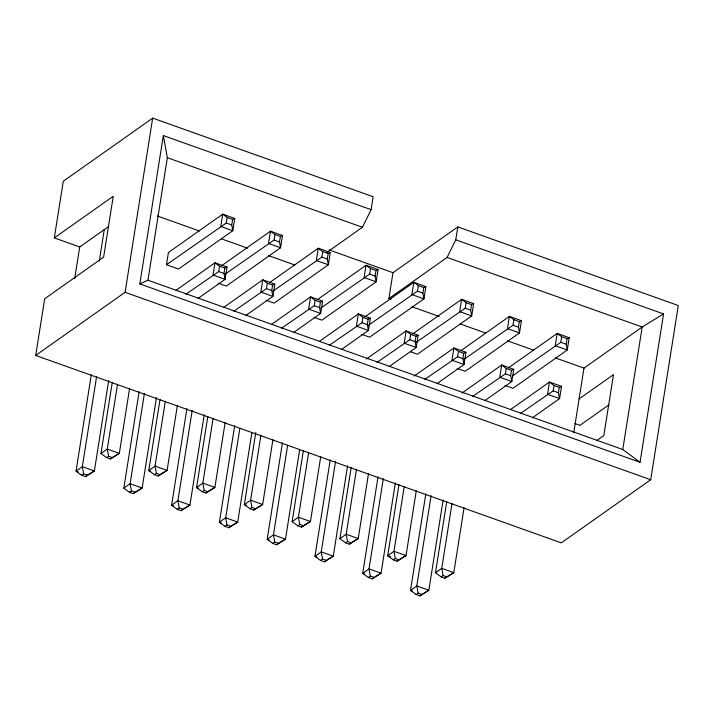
<?xml version="1.0" encoding="UTF-8"?>
<svg xmlns="http://www.w3.org/2000/svg" width="714" height="714" viewBox="0 0 714 714"><rect width="100%" height="100%" fill="white"/><g stroke="black" fill="none" stroke-linecap="round" stroke-linejoin="round"><path stroke-width="1.07" d="M390.986 299.3L388.889 298.55L392.986 272.703L457.817 226.918L678.3 305.53L650.713 479.737L561.32 542.872L35.7 355.447L44.679 298.782L103.61 257.156L113.258 196.279L54.318 237.905L79.709 246.964L108.796 226.427M54.318 237.905L63.287 181.249L152.68 118.113L373.163 196.725L371.119 209.648L362.435 227.257L326.976 252.301M74.72 278.487L79.709 246.964M99.282 261.146L104.271 229.622M91.321 374.627L76.041 471.124L81.628 475.256L85.457 476.622L94.364 470.981L108.671 380.651M96.631 376.358L82.324 466.688L83.627 473.846L87.447 475.212L94.364 470.981L82.324 466.688L76.041 471.124L78.04 471.838M35.7 355.447L125.093 292.312L152.68 118.113M129.591 388.461L119.318 453.354L110.375 458.95L106.672 457.629L100.986 453.506L112.241 382.49M117.551 384.168L107.278 449.061L108.608 456.273L112.303 457.585L119.318 453.354L107.278 449.061L100.986 453.506M457.817 226.918L455.773 239.833L663.556 313.928L640.056 462.288L139.837 283.922L163.336 135.562L371.119 209.648M139.837 283.922L147.95 280.209L167.353 157.696L163.336 135.562M156.455 397.689L142.148 488.019L133.232 493.66L129.412 492.294L123.825 488.162L139.105 391.665M144.415 393.396L130.109 483.726L131.412 490.884L135.232 492.249L142.148 488.019L130.109 483.726L123.825 488.162M166.478 264.742L168.424 252.497L222.697 214.164L234.736 218.457L232.791 230.711L178.518 269.035L166.478 264.742L226.293 223.027L227.177 217.475L222.697 214.164L220.751 226.418L232.791 230.711L231.755 224.972L232.63 219.421L234.736 218.457M160.016 399.528L148.771 470.544L154.456 474.676L158.16 475.988L167.103 470.392L177.375 405.498M165.336 401.206L155.063 466.099L156.393 473.311L160.088 474.623L167.103 470.392L155.063 466.099L148.771 470.544L150.779 471.258M186.889 408.703L171.601 505.2L177.197 509.332L181.017 510.697L189.933 505.057L204.24 414.727M192.2 410.434L177.893 500.764L179.196 507.922L183.016 509.287L189.933 505.057L177.893 500.764L171.601 505.2L173.609 505.923M185.917 294.204L218.707 271.588L219.555 266.224L214.994 262.788L176.099 290.259M227.034 267.081L214.994 262.788L213.049 275.042L225.088 279.335L223.973 273.462L224.821 268.107L227.034 267.081L225.088 279.335L197.957 298.497M207.801 416.565L196.555 487.582L202.24 491.714L205.944 493.026L214.878 487.439L225.16 422.536M213.12 418.243L202.838 483.137L204.177 490.348L207.872 491.669L214.878 487.439L202.838 483.137L196.555 487.582L198.563 488.296M234.674 425.749L219.385 522.246L224.981 526.37L228.801 527.735L237.717 522.095L251.846 432.862M239.806 428.57L225.678 517.802L226.972 524.96L230.8 526.325L237.717 522.095L225.678 517.802L219.385 522.246L221.394 522.96M233.701 311.242L266.492 288.626L267.339 283.262L262.779 279.826L223.884 307.297M225.115 274.122L274.078 240.065L274.961 234.513L270.481 231.202L221.635 265.697M274.819 284.118L262.779 279.826L260.833 292.08L272.873 296.372L271.757 290.5L272.605 285.145L274.819 284.118L272.873 296.372L245.741 315.534M282.521 235.495L270.481 231.202L268.535 243.456L280.575 247.749L279.531 242.01L280.415 236.459L282.521 235.495L280.575 247.749L226.302 286.082L218.279 283.217M255.764 432.505L244.34 504.619L250.025 508.752L253.72 510.064L262.663 504.477L272.944 439.574M260.905 435.281L250.623 500.184L251.953 507.386L255.657 508.707L262.663 504.477L250.623 500.184L244.34 504.619L246.348 505.334M282.458 442.787L267.17 539.284L272.766 543.408L276.586 544.773L285.502 539.132L299.63 449.9M287.59 445.607L273.462 534.84L274.756 541.997L278.585 543.363L285.502 539.132L273.462 534.84L267.17 539.284L269.178 539.998M281.486 328.279L314.267 305.663L315.124 300.299L310.563 296.863L271.668 324.334M272.9 291.16L321.862 257.102L322.746 251.551L318.266 248.24L269.419 282.735M322.603 301.156L310.563 296.863L308.618 309.117L320.657 313.41L319.542 307.538L320.39 302.183L322.603 301.156L320.657 313.41L293.525 332.572M330.305 252.533L318.266 248.24L316.32 260.494L328.36 264.787L327.315 259.048L328.199 253.497L330.305 252.533L328.36 264.787L274.087 303.12L266.063 300.255M320.729 456.612L310.447 521.515L301.504 527.111L297.809 525.79L292.124 521.657L303.37 450.641M308.689 452.319L298.407 517.222L299.737 524.424L303.441 525.745L310.447 521.515L298.407 517.222L292.124 521.657M330.234 459.825L314.954 556.322L320.541 560.445L324.37 561.811L333.277 556.17L347.584 465.84M335.544 461.547L321.238 551.877L322.541 559.035L326.369 560.401L333.277 556.17L321.238 551.877L314.954 556.322L316.962 557.036M320.684 308.198L369.647 274.14L370.53 268.589L366.041 265.278L317.194 299.773M329.27 345.317L362.052 322.701L362.899 317.337L358.348 313.901L319.444 341.372M370.387 318.194L358.348 313.901L356.402 326.155L368.442 330.448L367.326 324.575L368.174 319.22L370.387 318.194L368.442 330.448L341.31 349.61M378.081 269.571L366.041 265.278L364.104 277.532L376.144 281.825L375.1 276.086L375.983 270.535L378.081 269.571L376.144 281.825L321.871 320.158L313.848 317.293M368.513 473.65L358.232 538.552L349.289 544.148L345.594 542.827L339.909 538.695L351.154 467.679M356.473 469.357L346.192 534.259L347.522 541.462L351.226 542.783L358.232 538.552L346.192 534.259L339.909 538.695M378.018 476.863L362.739 573.36L368.326 577.483L372.155 578.849L381.062 573.208L395.369 482.878M383.329 478.585L369.022 568.915L370.325 576.073L374.154 577.439L381.062 573.208L369.022 568.915L362.739 573.36L364.747 574.074M368.469 325.236L417.431 291.178L418.306 285.627L413.825 282.316L364.979 316.82M377.046 362.355L409.836 339.739L410.684 334.384L406.123 330.939L366.327 359.053M418.163 335.232L406.123 330.939L404.186 343.193L416.226 347.486L415.102 341.622L415.959 336.258L418.163 335.232L416.226 347.486L389.085 366.648M425.865 286.609L413.825 282.316L411.889 294.57L423.929 298.863L422.884 293.124L423.768 287.572L425.865 286.609L423.929 298.863L369.656 337.195L361.632 334.331M398.939 484.717L387.693 555.733L393.378 559.865L397.073 561.186L406.016 555.59L416.298 490.688M404.258 486.395L393.976 551.297L395.306 558.5L399.01 559.821L406.016 555.59L393.976 551.297L387.693 555.733L390.701 556.813M425.803 493.901L410.523 590.398L416.11 594.521L419.939 595.887L428.846 590.246L443.153 499.916M431.113 495.623L416.806 585.953L418.109 593.111L421.938 594.476L428.846 590.246L416.806 585.953L410.523 590.398L412.531 591.112M416.253 342.274L465.216 308.216L466.09 302.665L461.61 299.353L412.763 333.857M424.83 379.393L457.62 356.777L458.468 351.422L453.908 347.977L414.111 376.091M465.947 352.27L453.908 347.977L451.971 360.231L464.011 364.524L462.886 358.66L463.734 353.296L465.947 352.27L464.011 364.524L436.87 383.686M473.65 303.646L461.61 299.353L459.673 311.607L471.713 315.9L470.669 310.162L471.543 304.61L473.65 303.646L471.713 315.9L417.44 354.233L410.416 351.725M464.082 507.725L453.801 572.628L444.858 578.224L441.163 576.903L435.469 572.771L446.723 501.755M452.042 503.432L441.761 568.335L443.091 575.538L446.786 576.858L453.801 572.628L441.761 568.335L435.469 572.771M472.614 396.431L505.405 373.815L506.253 368.46L501.692 365.015L461.896 393.128M464.038 359.312L513 325.254L513.875 319.702L509.394 316.391L460.548 350.895M513.732 369.308L501.692 365.015L499.755 377.269L511.795 381.562L510.671 375.698L511.519 370.334L513.732 369.308L511.795 381.562L484.654 400.732M521.434 320.684L509.394 316.391L507.458 328.645L519.497 332.938L518.453 327.199L519.328 321.648L521.434 320.684L519.497 332.938L465.225 371.271L457.192 368.406M520.399 413.477L553.189 390.853L554.037 385.498L549.477 382.052L510.581 409.524M512.723 375.707L560.785 342.292L561.659 336.74L557.179 333.429L508.332 367.933M561.516 386.345L549.477 382.052L547.54 394.306L559.58 398.599L558.455 392.736L559.303 387.372L561.516 386.345L559.58 398.599L532.439 417.77M569.219 337.722L557.179 333.429L555.242 345.683L567.282 349.976L566.238 344.237L567.112 338.686L569.219 337.722L567.282 349.976L513 388.309L504.976 385.444M573.761 432.63L583.981 368.112L642.181 327.003L663.556 313.928M640.056 462.288L622.778 449.517L642.181 327.003L447.098 257.442L388.889 298.55M447.098 257.442L455.773 239.833M81.628 475.256L83.627 473.846M106.672 457.629L108.608 456.273M85.457 476.622L87.447 475.212M110.375 458.95L112.303 457.585M129.412 492.294L131.412 490.884M154.456 474.676L156.393 473.311M158.16 475.988L160.088 474.623M133.232 493.66L135.232 492.249M177.197 509.332L179.196 507.922M202.24 491.714L204.177 490.348M205.944 493.026L207.872 491.669M181.017 510.697L183.016 509.287M224.981 526.37L226.972 524.96M250.025 508.752L251.953 507.386M253.72 510.064L255.657 508.707M228.801 527.735L230.8 526.325M272.766 543.408L274.756 541.997M297.809 525.79L299.737 524.424M276.586 544.773L278.585 543.363M301.504 527.111L303.441 525.745M320.541 560.445L322.541 559.035M345.594 542.827L347.522 541.462M324.37 561.811L326.369 560.401M349.289 544.148L351.226 542.783M579.099 398.93L613.478 374.645L603.839 435.522L596.601 440.636M608.953 404.838L579.938 425.33L574.85 423.518M368.326 577.483L370.325 576.073M393.378 559.865L395.306 558.5M372.155 578.849L374.154 577.439M397.073 561.186L399.01 559.821M416.11 594.521L418.109 593.111M441.163 576.903L443.091 575.538M419.939 595.887L421.938 594.476M444.858 578.224L446.786 576.858M167.353 157.696L362.435 227.257M329.234 249.971L392.986 272.703M227.177 217.475L232.63 219.421M274.961 234.513L280.415 236.459M322.746 251.551L328.199 253.497M370.53 268.589L375.983 270.535M418.306 285.627L423.768 287.572M466.09 302.665L471.543 304.61M513.875 319.702L519.328 321.648M561.659 336.74L567.112 338.686M226.293 223.027L231.755 224.972M274.078 240.065L279.531 242.01M321.862 257.102L327.315 259.048M369.647 274.14L375.1 276.086M417.431 291.178L422.884 293.124M465.216 308.216L470.669 310.162M513 325.254L518.453 327.199M560.785 342.292L566.238 344.237M157.401 216.003L199.349 230.961M221.376 238.815L247.597 248.169M268.58 255.648L294.802 264.992M411.969 306.779L439.235 316.498M460.218 323.977L485.386 332.956M507.413 340.81L533.635 350.155M555.662 358.009L583.981 368.112M219.555 266.224L224.821 268.107M267.339 283.262L272.605 285.145M315.124 300.299L320.39 302.183M362.899 317.337L368.174 319.22M410.684 334.384L415.959 336.258M458.468 351.422L463.734 353.296M506.253 368.46L511.519 370.334M554.037 385.498L559.303 387.372M218.707 271.588L223.973 273.462M266.492 288.626L271.757 290.5M314.267 305.663L319.542 307.538M362.052 322.701L367.326 324.575M409.836 339.739L415.102 341.622M457.62 356.777L462.886 358.66M505.405 373.815L510.671 375.698M553.189 390.853L558.455 392.736M147.95 280.209L622.778 449.517M125.093 292.312L650.713 479.737"/></g></svg>
